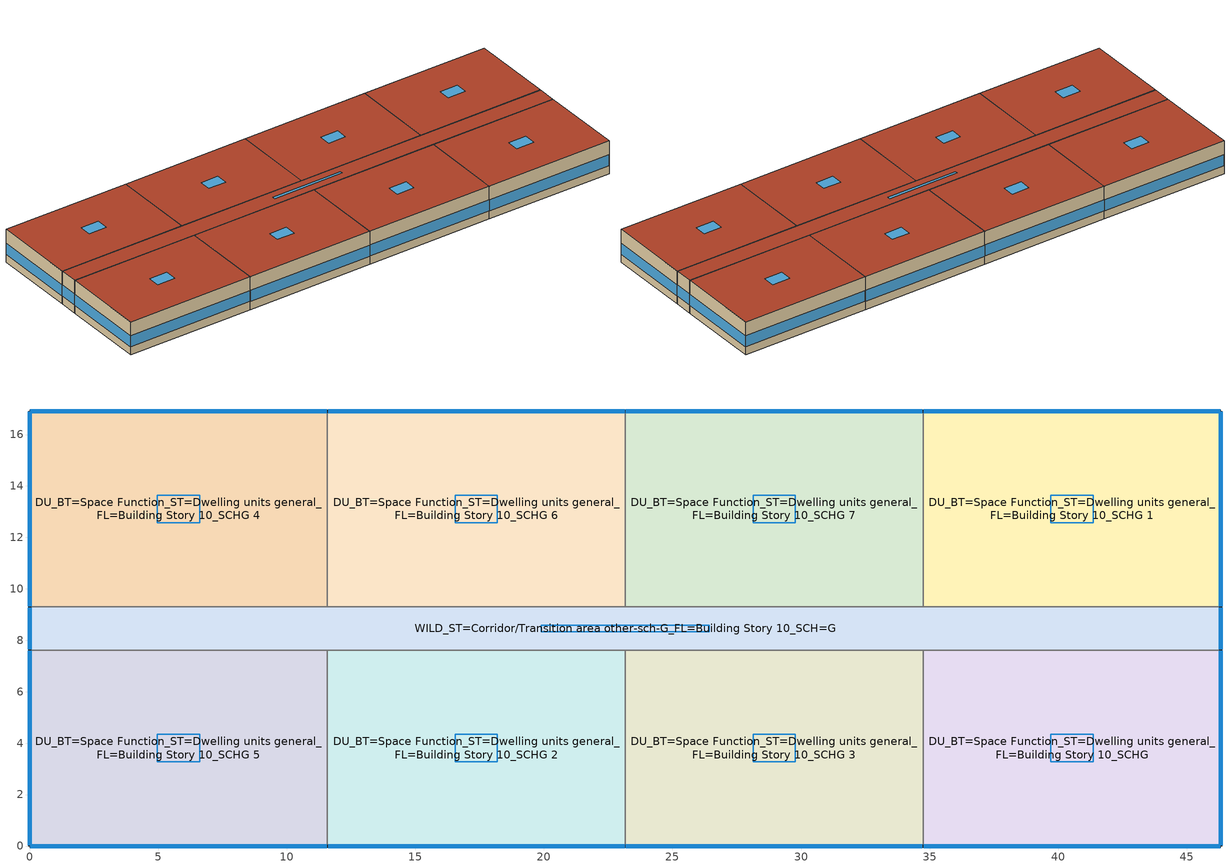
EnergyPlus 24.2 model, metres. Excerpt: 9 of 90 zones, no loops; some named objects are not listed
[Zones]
DU_BT=Space Function_ST=Dwelling units general_FL=Building Story 10_SCHG
 floor to DU_BT=Space Function_ST=Dwelling units general_FL=Building Story 9_SCHG 5 (BTAP-Int-Floor): 46.33,7.62 46.33,0 34.75,0 34.75,7.62 z27.43
 wall outside (BTAP-Ext-Wall-Mass:U-0.29): 34.75,0 46.33,0 46.33,7.62 z27.43:30.48
 wall to DU_BT=Space Function_ST=Dwelling units general_FL=Building Story 10_SCHG 3 (BTAP-Int-Wall): 34.75,7.62 34.75,0 z27.43:30.48
 wall to WILD_ST=Corridor/Transition area other-sch-G_FL=Building Story 10_SCH=G (BTAP-Int-Wall): 46.33,7.62 34.75,7.62 z27.43:30.48
 window (BTAP-Ext-FixedWindow:U=0.280 SHGC=0.600): 46.33,0.03 46.33,7.59 / 34.77,0 46.3,0 z28.19:29.21
 roof outside (BTAP-Ext-Roof-Metal:U-0.2): 46.33,0 46.33,7.62 34.75,7.62 34.75,0 z30.48
 skylight (BTAP-Ext-Skylights:U=0.241 SHGC=0.600): 41.36,3.27 41.36,4.35 39.72,4.35 39.72,3.27 z30.48
DU_BT=Space Function_ST=Dwelling units general_FL=Building Story 10_SCHG 1
 floor to DU_BT=Space Function_ST=Dwelling units general_FL=Building Story 9_SCHG 4 (BTAP-Int-Floor): 46.33,16.92 46.33,9.3 34.75,9.3 34.75,16.92 z27.43
 wall outside (BTAP-Ext-Wall-Mass:U-0.29): 46.33,9.3 46.33,16.92 34.75,16.92 z27.43:30.48
 wall to DU_BT=Space Function_ST=Dwelling units general_FL=Building Story 10_SCHG 7 (BTAP-Int-Wall): 34.75,16.92 34.75,9.3 z27.43:30.48
 wall to WILD_ST=Corridor/Transition area other-sch-G_FL=Building Story 10_SCH=G (BTAP-Int-Wall): 34.75,9.3 46.33,9.3 z27.43:30.48
 window (BTAP-Ext-FixedWindow:U=0.280 SHGC=0.600): 46.33,9.32 46.33,16.89 / 46.3,16.92 34.77,16.92 z28.19:29.21
 roof outside (BTAP-Ext-Roof-Metal:U-0.2): 46.33,9.3 46.33,16.92 34.75,16.92 34.75,9.3 z30.48
 skylight (BTAP-Ext-Skylights:U=0.241 SHGC=0.600): 41.36,12.57 41.36,13.64 39.72,13.64 39.72,12.57 z30.48
DU_BT=Space Function_ST=Dwelling units general_FL=Building Story 10_SCHG 2
 floor to DU_BT=Space Function_ST=Dwelling units general_FL=Building Story 9_SCHG 3 (BTAP-Int-Floor): 23.16,7.62 23.16,0 11.58,0 11.58,7.62 z27.43
 wall outside (BTAP-Ext-Wall-Mass:U-0.29): 11.58,0 23.16,0 z27.43:30.48
 wall to DU_BT=Space Function_ST=Dwelling units general_FL=Building Story 10_SCHG 3 (BTAP-Int-Wall): 23.16,0 23.16,7.62 z27.43:30.48
 wall to DU_BT=Space Function_ST=Dwelling units general_FL=Building Story 10_SCHG 5 (BTAP-Int-Wall): 11.58,7.62 11.58,0 z27.43:30.48
 wall to WILD_ST=Corridor/Transition area other-sch-G_FL=Building Story 10_SCH=G (BTAP-Int-Wall): 23.16,7.62 11.58,7.62 z27.43:30.48
 window (BTAP-Ext-FixedWindow:U=0.280 SHGC=0.600): 11.61,0 23.14,0 z28.19:29.21
 roof outside (BTAP-Ext-Roof-Metal:U-0.2): 23.16,0 23.16,7.62 11.58,7.62 11.58,0 z30.48
 skylight (BTAP-Ext-Skylights:U=0.241 SHGC=0.600): 18.19,3.27 18.19,4.35 16.55,4.35 16.55,3.27 z30.48
DU_BT=Space Function_ST=Dwelling units general_FL=Building Story 10_SCHG 3
 floor to DU_BT=Space Function_ST=Dwelling units general_FL=Building Story 9_SCHG 1 (BTAP-Int-Floor): 34.75,7.62 34.75,0 23.16,0 23.16,7.62 z27.43
 wall outside (BTAP-Ext-Wall-Mass:U-0.29): 23.16,0 34.75,0 z27.43:30.48
 wall to WILD_ST=Corridor/Transition area other-sch-G_FL=Building Story 10_SCH=G (BTAP-Int-Wall): 34.75,7.62 23.16,7.62 z27.43:30.48
 window (BTAP-Ext-FixedWindow:U=0.280 SHGC=0.600): 23.19,0 34.72,0 z28.19:29.21
 roof outside (BTAP-Ext-Roof-Metal:U-0.2): 34.75,0 34.75,7.62 23.16,7.62 23.16,0 z30.48
 skylight (BTAP-Ext-Skylights:U=0.241 SHGC=0.600): 29.77,3.27 29.77,4.35 28.14,4.35 28.14,3.27 z30.48
DU_BT=Space Function_ST=Dwelling units general_FL=Building Story 10_SCHG 4
 floor to DU_BT=Space Function_ST=Dwelling units general_FL=Building Story 9_SCHG 6 (BTAP-Int-Floor): 11.58,16.92 11.58,9.3 0,9.3 0,16.92 z27.43
 wall outside (BTAP-Ext-Wall-Mass:U-0.29): 11.58,16.92 0,16.92 0,9.3 z27.43:30.48
 wall to DU_BT=Space Function_ST=Dwelling units general_FL=Building Story 10_SCHG 6 (BTAP-Int-Wall): 11.58,9.3 11.58,16.92 z27.43:30.48
 wall to WILD_ST=Corridor/Transition area other-sch-G_FL=Building Story 10_SCH=G (BTAP-Int-Wall): 0,9.3 11.58,9.3 z27.43:30.48
 window (BTAP-Ext-FixedWindow:U=0.280 SHGC=0.600): 11.56,16.92 0.03,16.92 / 0,16.89 0,9.32 z28.19:29.21
 roof outside (BTAP-Ext-Roof-Metal:U-0.2): 11.58,9.3 11.58,16.92 0,16.92 0,9.3 z30.48
 skylight (BTAP-Ext-Skylights:U=0.241 SHGC=0.600): 6.61,12.57 6.61,13.64 4.97,13.64 4.97,12.57 z30.48
DU_BT=Space Function_ST=Dwelling units general_FL=Building Story 10_SCHG 5
 floor to DU_BT=Space Function_ST=Dwelling units general_FL=Building Story 9_SCHG 7 (BTAP-Int-Floor): 11.58,7.62 11.58,0 0,0 0,7.62 z27.43
 wall outside (BTAP-Ext-Wall-Mass:U-0.29): 0,7.62 0,0 11.58,0 z27.43:30.48
 wall to WILD_ST=Corridor/Transition area other-sch-G_FL=Building Story 10_SCH=G (BTAP-Int-Wall): 11.58,7.62 0,7.62 z27.43:30.48
 window (BTAP-Ext-FixedWindow:U=0.280 SHGC=0.600): 0.03,0 11.56,0 / 0,7.59 0,0.03 z28.19:29.21
 roof outside (BTAP-Ext-Roof-Metal:U-0.2): 11.58,0 11.58,7.62 0,7.62 0,0 z30.48
 skylight (BTAP-Ext-Skylights:U=0.241 SHGC=0.600): 6.61,3.27 6.61,4.35 4.97,4.35 4.97,3.27 z30.48
DU_BT=Space Function_ST=Dwelling units general_FL=Building Story 10_SCHG 6
 floor to DU_BT=Space Function_ST=Dwelling units general_FL=Building Story 9_SCHG (BTAP-Int-Floor): 23.16,16.92 23.16,9.3 11.58,9.3 11.58,16.92 z27.43
 wall outside (BTAP-Ext-Wall-Mass:U-0.29): 23.16,16.92 11.58,16.92 z27.43:30.48
 wall to DU_BT=Space Function_ST=Dwelling units general_FL=Building Story 10_SCHG 7 (BTAP-Int-Wall): 23.16,9.3 23.16,16.92 z27.43:30.48
 wall to WILD_ST=Corridor/Transition area other-sch-G_FL=Building Story 10_SCH=G (BTAP-Int-Wall): 11.58,9.3 23.16,9.3 z27.43:30.48
 window (BTAP-Ext-FixedWindow:U=0.280 SHGC=0.600): 23.14,16.92 11.61,16.92 z28.19:29.21
 roof outside (BTAP-Ext-Roof-Metal:U-0.2): 23.16,9.3 23.16,16.92 11.58,16.92 11.58,9.3 z30.48
 skylight (BTAP-Ext-Skylights:U=0.241 SHGC=0.600): 18.19,12.57 18.19,13.64 16.55,13.64 16.55,12.57 z30.48
DU_BT=Space Function_ST=Dwelling units general_FL=Building Story 10_SCHG 7
 floor to DU_BT=Space Function_ST=Dwelling units general_FL=Building Story 9_SCHG 2 (BTAP-Int-Floor): 34.75,16.92 34.75,9.3 23.16,9.3 23.16,16.92 z27.43
 wall outside (BTAP-Ext-Wall-Mass:U-0.29): 34.75,16.92 23.16,16.92 z27.43:30.48
 wall to WILD_ST=Corridor/Transition area other-sch-G_FL=Building Story 10_SCH=G (BTAP-Int-Wall): 23.16,9.3 34.75,9.3 z27.43:30.48
 window (BTAP-Ext-FixedWindow:U=0.280 SHGC=0.600): 34.72,16.92 23.19,16.92 z28.19:29.21
 roof outside (BTAP-Ext-Roof-Metal:U-0.2): 34.75,9.3 34.75,16.92 23.16,16.92 23.16,9.3 z30.48
 skylight (BTAP-Ext-Skylights:U=0.241 SHGC=0.600): 29.77,12.57 29.77,13.64 28.14,13.64 28.14,12.57 z30.48
WILD_ST=Corridor/Transition area other-sch-G_FL=Building Story 10_SCH=G
 floor to WILD_ST=Corridor/Transition area other-sch-G_FL=Building Story 9_SCH=G (BTAP-Int-Floor): 46.33,9.3 46.33,7.62 0,7.62 0,9.3 z27.43
 wall outside (BTAP-Ext-Wall-Mass:U-0.29): 46.33,7.62 46.33,9.3 / 0,9.3 0,7.62 z27.43:30.48
 window (BTAP-Ext-FixedWindow:U=0.280 SHGC=0.600): 46.33,7.65 46.33,9.27 / 0,9.27 0,7.65 z28.19:29.24
 roof outside (BTAP-Ext-Roof-Metal:U-0.2): 46.33,7.62 46.33,9.3 0,9.3 0,7.62 z30.48
 skylight (BTAP-Ext-Skylights:U=0.241 SHGC=0.600): 26.44,8.34 26.44,8.58 19.89,8.58 19.89,8.34 z30.48
[Building]
HighriseApartment: North Axis {deg}=0; Terrain=City; Loads Convergence Tolerance Value {W}=0.04; Temperature Convergence Tolerance Value {deltaC}=0.2; Solar Distribution=FullInteriorAndExterior; Maximum Number of Warmup Days=25; Minimum Number of Warmup Days=6
[Site:Location]
Calgary Intl AP_AB_CAN: Latitude {deg}=51.114; Longitude {deg}=-114.02; Time Zone {hr}=-7; Elevation {m}=1084.1
[Site:GroundTemperature:BuildingSurface]
19.527, 19.502, 19.536, 19.598, 20.002, 21.64, 22.225, 22.375, 21.449, 20.121, 19.802, 19.633
[Site:GroundTemperature:Deep]
1.8, 0, -0.3, 0.2, 2.8, 5.6, 8.1, 9.9, 10.3, 9.3, 7.1, 4.4
[Site:GroundTemperature:FCfactorMethod]
January Ground Temperature {C}=5.5; February Ground Temperature {C}=-2; March Ground Temperature {C}=-4.4; April Ground Temperature {C}=-6.3; May Ground Temperature {C}=-6.3; June Ground Temperature {C}=-0.3; July Ground Temperature {C}=4.7; August Ground Temperature {C}=10.2; September Ground Temperature {C}=13.8; October Ground Temperature {C}=17; November Ground Temperature {C}=16.6; December Ground Temperature {C}=11.5
[Site:GroundTemperature:Shallow]
-4.6, -5.5, -3.9, -1.2, 5.6, 10.9, 14.5, 15.6, 13.7, 9.6, 4.1, -1
[Site:WaterMainsTemperature]
Calculation Method=Correlation; Annual Average Outdoor Air Temperature {C}=5; Maximum Difference In Monthly Average Outdoor Air Temperatures {deltaC}=23.3
[SizingPeriod:DesignDay] Day of Month=21; Dry-Bulb Temperature Range Modifier Type=DefaultMultipliers; Humidity Condition Type=Wetbulb; Barometric Pressure {Pa}=88961; Rain Indicator=No; Snow Indicator=No; Daylight Saving Time Indicator=No; Begin Environment Reset Mode=FullResetAtBeginEnvironment
Name | Month | Day Type | Maximum Dry-Bulb Temperature {C} | Daily Dry-Bulb Temperature Range {deltaC} | Wetbulb or DewPoint at Maximum Dry-Bulb {C} | Wind Speed {m/s} | Wind Direction {deg} | Solar Model Indicator | ASHRAE Clear Sky Optical Depth for Beam Irradiance (taub) | ASHRAE Clear Sky Optical Depth for Diffuse Irradiance (taud) | Sky Clearness
Calgary Intl AP Ann Clg .4% Condns DB=>MWB | 7 | SummerDesignDay | 28.5 | 12.1 | 16.1 | 4.5 | 160 | ASHRAETau | 0.339 | 2.421
Calgary Intl AP Ann Clg .4% Condns WB=>MDB | 7 | SummerDesignDay | 25.3 | 12.1 | 17.8 | 4.5 | 160 | ASHRAETau | 0.339 | 2.421
Calgary Intl AP Ann Htg 99.6% Condns DB | 1 | WinterDesignDay | -28.5 | 0 | -28.5 | 2.9 | 200 | ASHRAEClearSky |  |  | 0
[Material] Thermal Absorptance=0.9
Name | Roughness | Thickness {m} | Conductivity {W/m-K} | Density {kg/m3} | Specific Heat {J/kg-K} | Solar Absorptance | Visible Absorptance
1/2IN Gypsum 1 | Smooth | 0.0127 | 0.16 | 784.9 | 830 | 0.4 | 0.4
100mm Normalweight concrete floor 1 | MediumSmooth | 0.1016 | 2.31 | 2322 | 832 | 0.7 | 0.7
1IN Stucco 1 | Smooth | 0.0253 | 0.6918 | 1858 | 837 | 0.7 | 0.92
8IN CONCRETE HW RefBldg 1 | Rough | 0.2032 | 1.311 | 2240 | 836.8 | 0.7 | 0.7
G01 13mm gypsum board 1 | Smooth | 0.0127 | 0.16 | 800 | 1090 | 0.7 | 0.5
Metal Roof Surface 1 | Smooth | 0.0008 | 45.28 | 7824 | 500 | 0.7 | 0.7
[Material:NoMass] Roughness=Smooth; Thermal Absorptance=0.9; Solar Absorptance=0.7
Name | Thermal Resistance {m2-K/W} | Visible Absorptance
Typical Carpet Pad | 0.21648 | 0.8
Typical Insulation 2 | 3.17733 | 0.7
Typical Insulation 3 | 4.99998 | 0.7
[WindowMaterial:SimpleGlazingSystem] Solar Heat Gain Coefficient=0.6; Visible Transmittance=0.21
Name | U-Factor {W/m2-K}
SimpleGlazing:U=0.241 SHGC=0.600 | 2.41
SimpleGlazing:U=0.280 SHGC=0.600 | 2.8
[Construction]
BTAP-Ext-FixedWindow:U=0.280 SHGC=0.600: SimpleGlazing:U=0.280 SHGC=0.600
BTAP-Ext-Roof-Metal:U-0.2: Metal Roof Surface 1, Typical Insulation 3
BTAP-Ext-Skylights:U=0.241 SHGC=0.600: SimpleGlazing:U=0.241 SHGC=0.600
BTAP-Ext-Wall-Mass:U-0.29: 1IN Stucco 1, 8IN CONCRETE HW RefBldg 1, Typical Insulation 2, 1/2IN Gypsum 1
BTAP-Int-Floor: 100mm Normalweight concrete floor 1, Typical Carpet Pad
BTAP-Int-Wall: G01 13mm gypsum board 1, G01 13mm gypsum board 1
[Zone] Multiplier=1; Part of Total Floor Area=Yes
DU_BT=Space Function_ST=Dwelling units general_FL=Building Story 10_SCHG; DU_BT=Space Function_ST=Dwelling units general_FL=Building Story 10_SCHG 1; DU_BT=Space Function_ST=Dwelling units general_FL=Building Story 10_SCHG 2; DU_BT=Space Function_ST=Dwelling units general_FL=Building Story 10_SCHG 3; DU_BT=Space Function_ST=Dwelling units general_FL=Building Story 10_SCHG 4; DU_BT=Space Function_ST=Dwelling units general_FL=Building Story 10_SCHG 5; DU_BT=Space Function_ST=Dwelling units general_FL=Building Story 10_SCHG 6; DU_BT=Space Function_ST=Dwelling units general_FL=Building Story 10_SCHG 7; WILD_ST=Corridor/Transition area other-sch-G_FL=Building Story 10_SCH=G
[Space]
Name | Zone | Volume {m3} | Space Type
T SE Apartment | DU_BT=Space Function_ST=Dwelling units general_FL=Building Story 10_SCHG | 268.964 | Space Function Dwelling units general
T NE Apartment | DU_BT=Space Function_ST=Dwelling units general_FL=Building Story 10_SCHG 1 | 268.964 | Space Function Dwelling units general
T S1 Apartment | DU_BT=Space Function_ST=Dwelling units general_FL=Building Story 10_SCHG 2 | 268.964 | Space Function Dwelling units general
T S2 Apartment | DU_BT=Space Function_ST=Dwelling units general_FL=Building Story 10_SCHG 3 | 268.965 | Space Function Dwelling units general
T NW Apartment | DU_BT=Space Function_ST=Dwelling units general_FL=Building Story 10_SCHG 4 | 268.964 | Space Function Dwelling units general
T SW Apartment | DU_BT=Space Function_ST=Dwelling units general_FL=Building Story 10_SCHG 5 | 268.964 | Space Function Dwelling units general
T N1 Apartment | DU_BT=Space Function_ST=Dwelling units general_FL=Building Story 10_SCHG 6 | 268.964 | Space Function Dwelling units general
T N2 Apartment | DU_BT=Space Function_ST=Dwelling units general_FL=Building Story 10_SCHG 7 | 268.965 | Space Function Dwelling units general
T Corridor | WILD_ST=Corridor/Transition area other-sch-G_FL=Building Story 10_SCH=G | 236.687 | Space Function Corridor/Transition area other-sch-G
[SpaceList]
Space Function Dwelling units general: F8 SE Apartment, F2 NE Apartment, F6 S1 Apartment, F2 N1 Apartment, F4 S2 Apartment, F7 SE Apartment, F6 SE Apartment, F4 N1 Apartment, M NE Apartment, F7 SW Apartment, F3 NW Apartment, F7 NE Apartment, F9 SE Apartment, F8 N2 Apartment, F9 S1 Apartment, M S1 Apartment, F6 S2 Apartment, F9 N1 Apartment, F7 S1 Apartment, M SW Apartment, F8 S1 Apartment, F6 NE Apartment, M N1 Apartment, T S1 Apartment, F2 N2 Apartment, M SE Apartment, F4 N2 Apartment, F8 NW Apartment, F4 NW Apartment, F2 S1 Apartment, Office, T NW Apartment, M S2 Apartment, F3 SW Apartment, T SE Apartment, F8 S2 Apartment, G NE Apartment, G S1 Apartment, F4 S1 Apartment, F4 SW Apartment, F6 NW Apartment, F3 S2 Apartment, F3 NE Apartment, F2 SE Apartment, F7 N1 Apartment, F9 NE Apartment, F8 NE Apartment, F9 SW Apartment, F7 N2 Apartment, F2 S2 Apartment, T NE Apartment, F8 SW Apartment, F4 NE Apartment, F6 N2 Apartment, F9 S2 Apartment, F2 NW Apartment, F3 N2 Apartment, F8 N1 Apartment, F3 N1 Apartment, M N2 Apartment, F3 SE Apartment, G N1 Apartment, G NW Apartment, F3 S1 Apartment, F9 N2 Apartment, T N2 Apartment, F6 SW Apartment, F6 N1 Apartment, M NW Apartment, F7 S2 Apartment, T N1 Apartment, G S2 Apartment, F4 SE Apartment, T S2 Apartment, T SW Apartment, G N2 Apartment, F9 NW Apartment, G SW Apartment, F7 NW Apartment, F2 SW Apartment
Space Function Corridor/Transition area other-sch-G: M Corridor, F4 Corridor, F8 Corridor, F7 Corridor, T Corridor, F3 Corridor, F9 Corridor, F2 Corridor, G Corridor, F6 Corridor
[Lights] Schedule=NECB-G-Lighting; Design Level Calculation Method=Watts/Area; Fraction Radiant=0.5; Fraction Visible=0.2; Fraction Replaceable=1
Name | Zone or ZoneList or Space or SpaceList | Watts per Floor Area {W/m2}
Space Function Dwelling units general Lights | Space Function Dwelling units general | 5.00182
Space Function Corridor/Transition area other-sch-G Lights | Space Function Corridor/Transition area other-sch-G | 4.4
[People] Number of People Schedule=NECB-G-Occupancy; Number of People Calculation Method=People/Area; Fraction Radiant=0.3; Activity Level Schedule=NECB-Activity; Work Efficiency Schedule=Work Efficiency Schedule; Clothing Insulation Schedule=Clothing Schedule; Air Velocity Schedule=Air Velocity Schedule
Name | Zone or ZoneList or Space or SpaceList | People per Floor Area {person/m2}
Space Function Dwelling units general People | Space Function Dwelling units general | 0.0400145
Space Function Corridor/Transition area other-sch-G People | Space Function Corridor/Transition area other-sch-G | 0.0100036
[ElectricEquipment]
Space Function Dwelling units general Elec Equip: Zone or ZoneList or Space or SpaceList=Space Function Dwelling units general; Schedule=NECB-G-Electric-Equipment; Design Level Calculation Method=Watts/Area; Watts per Floor Area {W/m2}=5.00182; Fraction Radiant=0.5
[ZoneInfiltration:DesignFlowRate] Schedule=Always On Discrete; Design Flow Rate Calculation Method=Flow/ExteriorArea; Flow Rate per Exterior Surface Area {m3/s-m2}=0.00378165; Constant Term Coefficient=0; Temperature Term Coefficient=0; Velocity Term Coefficient=0.224; Velocity Squared Term Coefficient=0
Name | Zone or ZoneList or Space or SpaceList
T SE Apartment Infiltration | T SE Apartment
T NE Apartment Infiltration | T NE Apartment
T S1 Apartment Infiltration | T S1 Apartment
T S2 Apartment Infiltration | T S2 Apartment
T NW Apartment Infiltration | T NW Apartment
T SW Apartment Infiltration | T SW Apartment
T N1 Apartment Infiltration | T N1 Apartment
T N2 Apartment Infiltration | T N2 Apartment
T Corridor Infiltration | T Corridor
[Foundation:Kiva]
Bldg Kiva Foundation: Wall Height Above Grade {m}=0; Wall Depth Below Slab {m}=0
[Foundation:Kiva:Settings]
Soil Conductivity {W/m-K}=1.73; Soil Density {kg/m3}=1842; Soil Specific Heat {J/kg-K}=419; Ground Solar Absorptivity=0.9; Ground Thermal Absorptivity=0.9; Ground Surface Roughness {m}=0.03; Far-Field Width {m}=40; Deep-Ground Boundary Condition=Autoselect; Deep-Ground Depth {m}=Autocalculate; Minimum Cell Dimension {m}=0.02; Maximum Cell Growth Coefficient=1.5; Simulation Timestep=Hourly
[Schedule:Day:Interval]
NECB-G-Lighting Sun|Hol Day; NECB-G-Lighting Default|Wkdy Day; NECB-G-Lighting Sat Day; NECB-G-Lighting Default: No, 01:00, 0.3, 06:00, 0, 07:00, 0.2, 09:00, 0.5, 19:00, 0, 22:00, 0.9, 23:00, 0.8, 24:00, 0.6
NECB-G-Occupancy Sun|Hol Day; NECB-G-Occupancy Sat Day: No, 07:00, 0.9, 08:00, 0.7, 17:00, 0.5, 18:00, 0.7, 24:00, 0.9
NECB-G-Occupancy Default|Wkdy Day; NECB-G-Occupancy Default: No, 07:00, 0.9, 08:00, 0.7, 09:00, 0.4, 17:00, 0.3, 18:00, 0.5, 24:00, 0.9
NECB-Activity Default; NECB-Activity Summer Design Day; NECB-Activity Winter Design Day: No, 24:00, 130
Work Efficiency Schedule Default: No, 24:00, 0
Clothing Schedule Default Winter Clothes: No, 24:00, 1
Air Velocity Schedule Default: No, 24:00, 0.2
NECB-G-Electric-Equipment Sun|Hol Day; NECB-G-Electric-Equipment Default|Wkdy Day; NECB-G-Electric-Equipment Sat Day; NECB-G-Electric-Equipment Default: No, 01:00, 0.3, 07:00, 0.2, 09:00, 0.8, 16:00, 0.4, 17:00, 0.5, 18:00, 0.2, 20:00, 0.9, 21:00, 0.7, 24:00, 0.5
[Schedule:Week:Daily]
NECB-G-Lighting Week Rule - Jan1-Dec31: NECB-G-Lighting Sun|Hol Day, NECB-G-Lighting Default|Wkdy Day, NECB-G-Lighting Default|Wkdy Day, NECB-G-Lighting Default|Wkdy Day, NECB-G-Lighting Default|Wkdy Day, NECB-G-Lighting Default|Wkdy Day, NECB-G-Lighting Sat Day, NECB-G-Lighting Default, NECB-G-Lighting Default, NECB-G-Lighting Default, NECB-G-Lighting Default, NECB-G-Lighting Default
NECB-G-Occupancy Week Rule - Jan1-Dec31: NECB-G-Occupancy Sun|Hol Day, NECB-G-Occupancy Default|Wkdy Day, NECB-G-Occupancy Default|Wkdy Day, NECB-G-Occupancy Default|Wkdy Day, NECB-G-Occupancy Default|Wkdy Day, NECB-G-Occupancy Default|Wkdy Day, NECB-G-Occupancy Sat Day, NECB-G-Occupancy Default, NECB-G-Occupancy Default, NECB-G-Occupancy Default, NECB-G-Occupancy Default, NECB-G-Occupancy Default
NECB-Activity Week Rule - Jan1-Dec31: NECB-Activity Default, NECB-Activity Default, NECB-Activity Default, NECB-Activity Default, NECB-Activity Default, NECB-Activity Default, NECB-Activity Default, NECB-Activity Default, NECB-Activity Summer Design Day, NECB-Activity Winter Design Day, NECB-Activity Default, NECB-Activity Default
Work Efficiency Schedule Week Rule - Jan1-Dec31: Work Efficiency Schedule Default, Work Efficiency Schedule Default, Work Efficiency Schedule Default, Work Efficiency Schedule Default, Work Efficiency Schedule Default, Work Efficiency Schedule Default, Work Efficiency Schedule Default, Work Efficiency Schedule Default, Work Efficiency Schedule Default, Work Efficiency Schedule Default, Work Efficiency Schedule Default, Work Efficiency Schedule Default
Clothing Schedule Week Rule - Jan1-Dec31: Clothing Schedule Default Winter Clothes, Clothing Schedule Default Winter Clothes, Clothing Schedule Default Winter Clothes, Clothing Schedule Default Winter Clothes, Clothing Schedule Default Winter Clothes, Clothing Schedule Default Winter Clothes, Clothing Schedule Default Winter Clothes, Clothing Schedule Default Winter Clothes, Clothing Schedule Default Winter Clothes, Clothing Schedule Default Winter Clothes, Clothing Schedule Default Winter Clothes, Clothing Schedule Default Winter Clothes
Air Velocity Schedule Week Rule - Jan1-Dec31: Air Velocity Schedule Default, Air Velocity Schedule Default, Air Velocity Schedule Default, Air Velocity Schedule Default, Air Velocity Schedule Default, Air Velocity Schedule Default, Air Velocity Schedule Default, Air Velocity Schedule Default, Air Velocity Schedule Default, Air Velocity Schedule Default, Air Velocity Schedule Default, Air Velocity Schedule Default
NECB-G-Electric-Equipment Week Rule - Jan1-Dec31: NECB-G-Electric-Equipment Sun|Hol Day, NECB-G-Electric-Equipment Default|Wkdy Day, NECB-G-Electric-Equipment Default|Wkdy Day, NECB-G-Electric-Equipment Default|Wkdy Day, NECB-G-Electric-Equipment Default|Wkdy Day, NECB-G-Electric-Equipment Default|Wkdy Day, NECB-G-Electric-Equipment Sat Day, NECB-G-Electric-Equipment Default, NECB-G-Electric-Equipment Default, NECB-G-Electric-Equipment Default, NECB-G-Electric-Equipment Default, NECB-G-Electric-Equipment Default
[Schedule:Year]
NECB-G-Lighting: NECB-G-Lighting Week Rule - Jan1-Dec31, 1, 1, 12, 31
NECB-G-Occupancy: NECB-G-Occupancy Week Rule - Jan1-Dec31, 1, 1, 12, 31
NECB-Activity: NECB-Activity Week Rule - Jan1-Dec31, 1, 1, 12, 31
Work Efficiency Schedule: Work Efficiency Schedule Week Rule - Jan1-Dec31, 1, 1, 12, 31
Clothing Schedule: Clothing Schedule Week Rule - Jan1-Dec31, 1, 1, 12, 31
Air Velocity Schedule: Air Velocity Schedule Week Rule - Jan1-Dec31, 1, 1, 12, 31
NECB-G-Electric-Equipment: NECB-G-Electric-Equipment Week Rule - Jan1-Dec31, 1, 1, 12, 31
[Schedule:Constant]
Always On Discrete: Hourly Value=1
